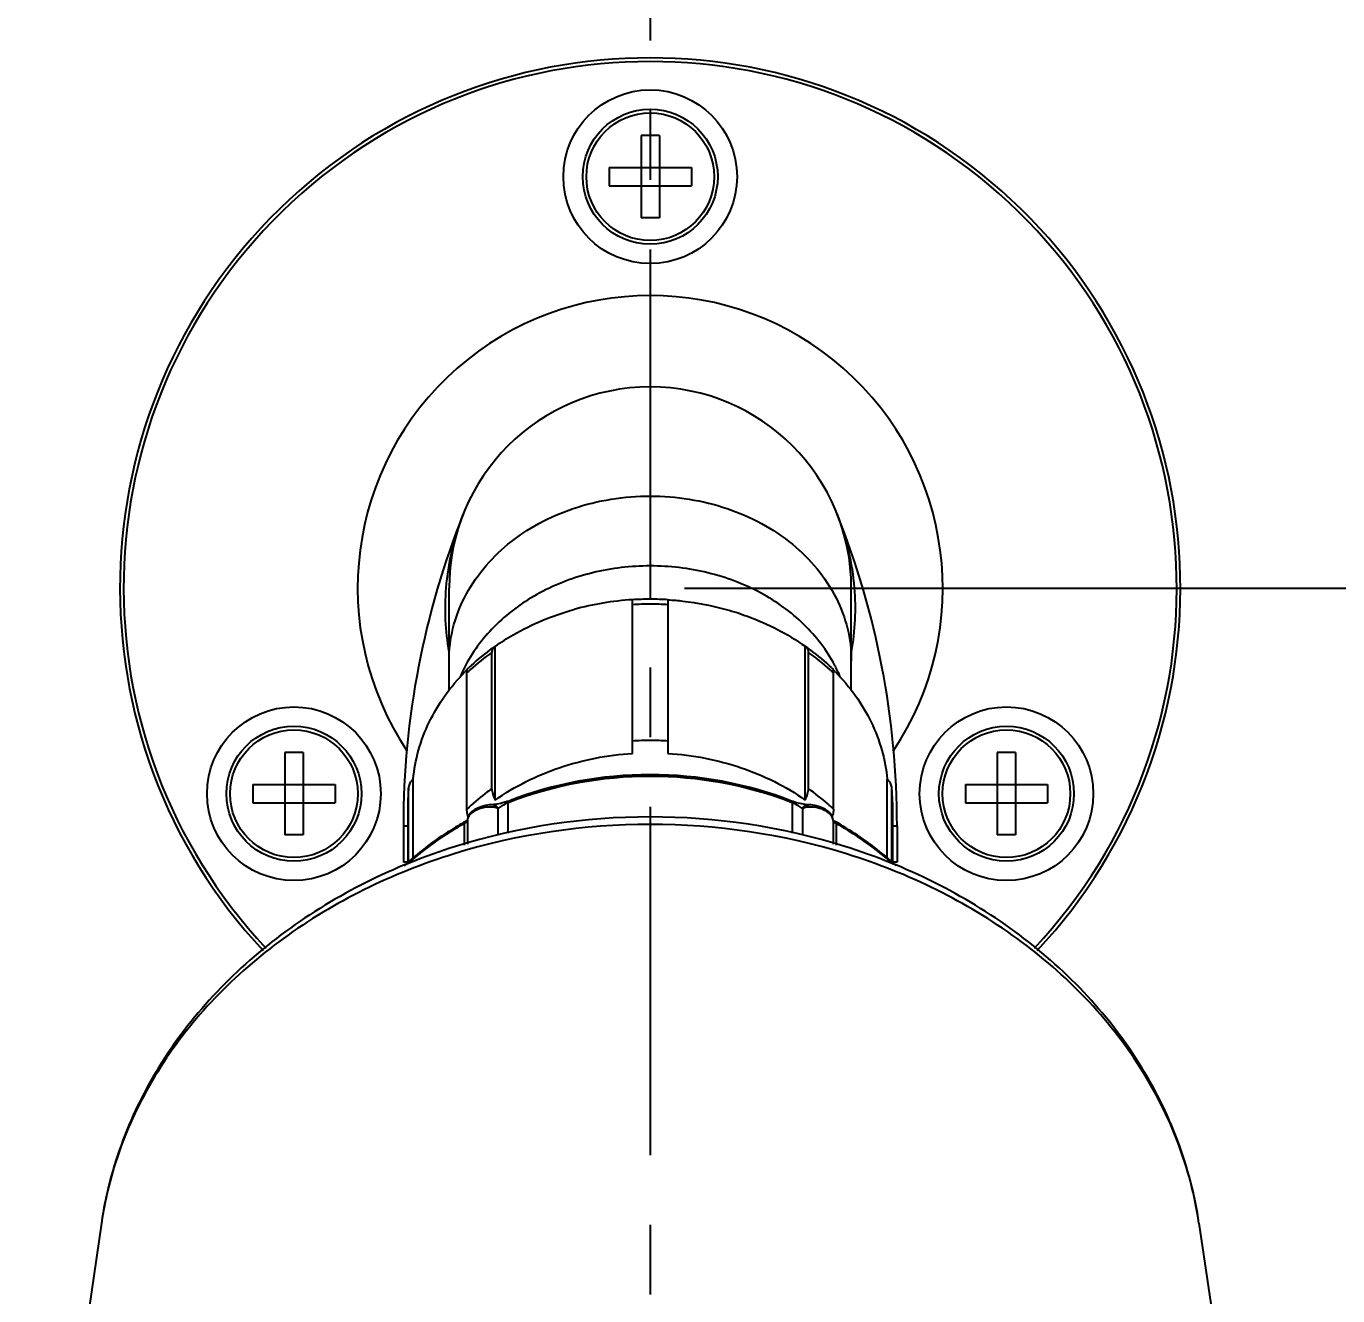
# Model space of a CAD drawing. Header units: millimetres. Extents: x 601 to 1195, y -13 to 407.
# Drawn here: x 806.86 to 830.77, y 290.32 to 313.47 of the extents above; entities that cross this region are included whole.
import ezdxf

# ---------------------------------------------------------------- set-up
doc = ezdxf.new("R2010")
doc.units = ezdxf.units.MM
doc.header["$LTSCALE"] = 0.1
doc.linetypes.add('CENTERX2', pattern=[101.6, 63.5, -12.7, 12.7, -12.7])
for name, color, linetype in [('02___PRT_ALL_AXES', 7, 'Continuous'), ('CENTER', 1, 'CENTERX2'), ('DIM', 3, 'Continuous')]:
    doc.layers.add(name, color=color, linetype=linetype)
doc.styles.get("Standard").update_dxf_attribs({"font": 'arial.ttf'})
doc.dimstyles.new('ISO-25', dxfattribs={"dimtxt": 2.5, "dimasz": 2.5, "dimexe": 1.25, "dimexo": 0.625, "dimtad": 1, "dimlfac": 3, "dimtxsty": 'Standard', "dimcen": 2.5, "dimadec": 0, "dimazin": 0, "dimtfac": 1, "dimtmove": 0, "dimatfit": 3, "dimfxl": 0, "dimarcsym": 0})

# ---------------------------------------------------------------- blocks, each defined once
blk = doc.blocks.new('*D5')
at = {"layer": 'Defpoints', "color": 0}
for p in [(818.234, 303.227), (838.789, 118.015), (854.077, 118.015)]:
    blk.add_point(p, dxfattribs=at)
at = {"layer": 'DIM', "color": 0, "lineweight": -2}
for p, q in [((818.859, 303.227), (855.327, 303.227)), ((854.077, 300.727), (854.077, 120.515)), ((839.414, 118.015), (855.327, 118.015))]:
    blk.add_line(p, q, dxfattribs=at)
at = {"layer": 'DIM', "color": 0}
for points in [[(853.66, 300.727), (854.494, 300.727), (854.077, 303.227)], [(853.66, 120.515), (854.494, 120.515), (854.077, 118.015)]]:
    blk.add_solid(points, dxfattribs=at)
at = {"layer": 'DIM', "color": 0, "insert": (852.176, 210.621), "char_height": 2.5, "attachment_point": 5, "rotation": 90}
blk.add_mtext('1000', dxfattribs=at)

msp = doc.modelspace()

# ---------------------------------------------------------------- linework, layer by layer
at = {"color": 7, "linetype": 'Continuous'}
for p, q in [((818.0677, 311.4771), (818.0677, 309.9771)), ((818.401, 311.4771), (818.0677, 311.4771)), ((818.401, 311.4771), (818.401, 310.7271)), ((817.4844, 310.8938), (817.4844, 310.5605)), ((817.4844, 310.8938), (818.9844, 310.8938)), ((818.9844, 310.8938), (818.9844, 310.5605)), ((818.401, 310.7209), (818.401, 309.9771)), ((817.4844, 310.5605), (818.9844, 310.5605)), ((818.401, 309.9771), (818.0677, 309.9771)), ((814.8127, 304.545), (814.8176, 304.5577)), ((814.8176, 304.5577), (814.8217, 304.568)), ((821.6474, 304.5672), (821.6517, 304.5562)), ((821.6517, 304.5562), (821.6547, 304.5484)), ((814.5677, 301.3578), (814.5677, 303.2271)), ((821.901, 301.3578), (821.901, 303.2271)), ((817.9101, 300.2112), (817.9101, 303.0138)), ((818.5586, 303.0138), (818.5586, 300.2112)), ((815.349, 299.5692), (815.349, 302.0547)), ((815.4081, 302.1648), (815.3904, 302.1553)), ((815.4081, 299.3623), (815.4081, 302.1648)), ((821.0606, 299.3623), (821.0606, 302.1648)), ((821.0784, 302.1553), (821.0606, 302.1648)), ((821.1197, 299.5692), (821.1197, 302.0547)), ((814.8905, 299.1936), (814.8905, 301.6791)), ((821.5783, 299.1936), (821.5783, 301.6791)), ((811.5725, 300.2271), (811.5725, 298.7271)), ((811.9058, 300.2271), (811.5725, 300.2271)), ((811.9058, 300.2271), (811.9058, 299.4771)), ((824.5629, 300.2271), (824.5629, 298.7271)), ((824.8962, 300.2271), (824.5629, 300.2271)), ((824.8962, 300.2271), (824.8962, 299.4771)), ((810.9892, 299.6438), (810.9892, 299.3105)), ((810.9892, 299.6438), (812.4892, 299.6438)), ((812.4892, 299.6438), (812.4892, 299.3105)), ((813.9132, 298.2966), (813.9132, 299.7397)), ((822.5556, 298.2966), (822.5556, 299.7397)), ((823.9796, 299.6438), (823.9796, 299.3105)), ((823.9796, 299.6438), (825.4796, 299.6438)), ((825.4796, 299.6438), (825.4796, 299.3105)), ((811.9058, 299.4709), (811.9058, 298.7271)), ((813.8303, 299.5959), (813.8296, 299.5811)), ((813.8296, 298.227), (813.8296, 299.5811)), ((822.6391, 299.5811), (822.6384, 299.5959)), ((822.6391, 298.227), (822.6391, 299.5811)), ((824.8962, 299.4709), (824.8962, 298.7271)), ((810.9892, 299.3105), (812.4892, 299.3105)), ((813.8177, 299.3156), (813.8177, 298.2171)), ((815.4607, 298.7224), (815.4607, 299.2103)), ((815.6569, 299.3445), (815.6287, 299.334)), ((815.6458, 298.7567), (815.6458, 299.3125)), ((820.8423, 299.3332), (820.8118, 299.3445)), ((820.823, 299.3125), (820.823, 298.7569)), ((821.008, 299.2103), (821.008, 298.7227)), ((822.651, 299.3156), (822.651, 298.2171)), ((823.9796, 299.3105), (825.4796, 299.3105)), ((813.7344, 298.8938), (813.7344, 298.2271)), ((813.7344, 298.8938), (813.8177, 298.8938)), ((814.841, 298.9319), (814.841, 298.5413)), ((814.8683, 298.9731), (814.8536, 298.9646)), ((814.8994, 298.9931), (814.8683, 298.9731)), ((814.9017, 298.9599), (814.8948, 298.9579)), ((814.9018, 298.9948), (814.8994, 298.9931)), ((814.9114, 299.0521), (814.901, 298.9905)), ((814.901, 298.9908), (814.901, 298.9905)), ((821.5677, 298.9905), (821.5677, 298.9908)), ((821.6024, 298.9719), (821.5695, 298.9929)), ((821.6151, 298.9646), (821.6024, 298.9719)), ((821.6278, 298.5412), (821.6278, 298.9319)), ((822.651, 298.8938), (822.7344, 298.8938)), ((822.7344, 298.8938), (822.7344, 298.2271)), ((811.9058, 298.7271), (811.5725, 298.7271)), ((824.8962, 298.7271), (824.5629, 298.7271)), ((813.8298, 298.2271), (813.7344, 298.2271)), ((822.7343, 298.2271), (822.639, 298.2271))]:
    msp.add_line(p, q, dxfattribs=at)
for points in [[(815.3509, 299.2767), (815.3012, 299.2747), (815.2354, 299.2645), (815.1685, 299.2471), (815.1016, 299.2225), (815.0385, 299.191), (814.9845, 299.1535), (814.9411, 299.1081), (814.9114, 299.0521)], [(815.6287, 299.334), (815.5686, 299.3144), (815.5037, 299.2972), (815.4384, 299.2844), (815.3816, 299.2777), (815.3509, 299.2767)], [(821.1178, 299.2767), (821.0885, 299.2776), (821.0321, 299.2841), (820.9671, 299.2968), (820.9023, 299.3138), (820.8423, 299.3332)], [(821.5677, 298.9905), (821.5574, 299.052), (821.5278, 299.1078), (821.4849, 299.153), (821.4313, 299.1904), (821.3687, 299.2218), (821.3019, 299.2466), (821.2349, 299.2642), (821.169, 299.2746), (821.1179, 299.2767)]]:
    msp.add_lwpolyline(points, dxfattribs=at)
for centre, radius, start, end in [((818.2344, 303.2271), 9.6667, 316.87698, 223.12229), ((818.2344, 303.2271), 9.6, 316.85668, 223.14248), ((818.2344, 303.2271), 5.3333, 326.14328, 213.85672), ((818.2344, 303.2271), 3.6667, 0, 180), ((829.0844, 298.8938), 15.35, 158.22895, 180), ((819.1752, 302.8457), 4.6818, 159.07792, 175.2603), ((819.2421, 302.8247), 4.7518, 158.77502, 159.13003), ((819.2464, 302.8231), 4.7564, 158.23015, 158.47744), ((807.3844, 298.8938), 15.35, 0, 21.77105), ((817.2241, 302.8237), 4.7546, 21.51214, 21.77039), ((817.2276, 302.8251), 4.7508, 20.9541, 21.26953), ((817.273, 302.841), 4.7027, 4.78448, 20.97059), ((819.0338, 302.8541), 4.5401, 175.2194, 190.08271), ((817.4342, 302.8542), 4.541, 350.01849, 4.78849), ((818.2205, 297.8654), 5.1578, 93.44962, 105.44784), ((818.2345, 297.7461), 5.2778, 90.0011, 93.52587), ((818.2343, 297.7461), 5.2778, 86.47411, 89.9989), ((818.2343, 297.5453), 5.3882, 89.99963, 93.44939), ((818.2344, 297.5453), 5.3882, 86.55061, 90.00037), ((817.7503, 298.7958), 4.1054, 126.43405, 133.53411), ((817.7541, 298.6494), 4.169, 125.23269, 132.20534), ((817.859, 298.6555), 4.2828, 125.1976, 126.48882), ((818.6097, 298.6554), 4.2829, 53.51118, 54.80241), ((818.7466, 298.6892), 4.118, 47.75143, 54.81054), ((818.6898, 298.7616), 4.1499, 46.50401, 53.5278), ((817.5725, 299.0333), 3.8046, 134.6647, 135.42312), ((817.6213, 298.8024), 3.9664, 132.26897, 133.50949), ((818.8475, 298.8024), 3.9664, 46.49051, 47.73103), ((818.8962, 299.0333), 3.8046, 44.57688, 45.33525), ((818.2343, 295.0598), 5.3882, 89.99963, 93.44939), ((818.2344, 295.0598), 5.3882, 86.55061, 90.00037), ((816.9503, 299.3153), 3.1326, 175.1317, 179.99594), ((816.7867, 299.3154), 2.969, 174.86483, 179.997), ((819.682, 299.3154), 2.969, 0.003, 5.13517), ((819.5185, 299.3153), 3.1326, 0.00407, 4.86833), ((818.0715, 293.1203), 6.6504, 111.21653, 111.39242), ((818.3972, 293.1203), 6.6504, 68.60758, 68.78311), ((817.8761, 293.5842), 6.1713, 119.32531, 119.59047), ((815.016, 298.9905), 0.115, 170.76723, 179.80951), ((821.4531, 298.9905), 0.1146, 0.14188, 8.77577), ((818.5926, 293.5842), 6.1713, 60.40954, 60.67469)]:
    msp.add_arc(centre, radius, start, end, dxfattribs=at)
for points, knots in [([(814.5677, 301.9009), (814.5677, 302.0976), (814.6161, 302.4963), (814.9037, 303.267), (815.616, 304.1137), (816.8272, 304.7565), (817.7605, 304.9045), (818.2344, 304.9045)], [0, 0, 0, 0, 0.1129267, 0.2278921, 0.4685004, 0.7279754, 1, 1, 1, 1]), ([(818.2344, 304.9045), (818.7083, 304.9045), (819.6416, 304.7565), (820.8528, 304.1137), (821.565, 303.267), (821.8526, 302.4963), (821.901, 302.0976), (821.901, 301.9009)], [0, 0, 0, 0, 0.2720246, 0.5314996, 0.7721079, 0.8870733, 1, 1, 1, 1]), ([(818.5586, 303.0138), (818.6489, 303.0082), (819.0073, 302.9769), (819.3626, 302.9087), (819.6221, 302.8368)], [0, 0, 0, 0, 0.2514896, 1, 1, 1, 1]), ([(815.4081, 302.1648), (815.5142, 302.2397), (815.962, 302.5254), (816.4603, 302.7298), (816.8467, 302.8368)], [0, 0, 0, 0, 0.2446935, 1, 1, 1, 1]), ([(819.6221, 302.8368), (819.7529, 302.8006), (820.2583, 302.6385), (820.7378, 302.3924), (821.0606, 302.1648)], [0, 0, 0, 0, 0.255738, 1, 1, 1, 1]), ([(815.3904, 302.1553), (815.3766, 302.1456), (815.3533, 302.1134), (815.349, 302.0752), (815.349, 302.0547)], [0, 0, 0, 0, 0.4502202, 1, 1, 1, 1]), ([(821.1197, 302.0547), (821.1197, 302.0752), (821.1154, 302.1134), (821.0921, 302.1456), (821.0784, 302.1553)], [0, 0, 0, 0, 0.5497796, 1, 1, 1, 1]), ([(814.9003, 301.7381), (814.9016, 301.7414), (814.9071, 301.7538), (814.9153, 301.7651), (814.9226, 301.772)], [0, 0, 0, 0, 0.2624481, 1, 1, 1, 1]), ([(821.5462, 301.772), (821.5534, 301.7651), (821.5616, 301.7538), (821.5671, 301.7414), (821.5684, 301.7381)], [0, 0, 0, 0, 0.7375499, 1, 1, 1, 1]), ([(813.9132, 299.7397), (813.9296, 299.9185), (813.9962, 300.2766), (814.1928, 300.7918), (814.4817, 301.276), (814.7276, 301.5667), (814.8625, 301.7036)], [0, 0, 0, 0, 0.2423577, 0.4885369, 0.7406036, 1, 1, 1, 1]), ([(814.8905, 301.6791), (814.8905, 301.6846), (814.8912, 301.7045), (814.895, 301.7246), (814.9003, 301.7381)], [0, 0, 0, 0, 0.273349, 1, 1, 1, 1]), ([(821.5684, 301.7381), (821.5701, 301.7338), (821.5763, 301.7148), (821.5783, 301.6945), (821.5783, 301.6791)], [0, 0, 0, 0, 0.2288406, 1, 1, 1, 1]), ([(821.6063, 301.7036), (821.7411, 301.5667), (821.9871, 301.276), (822.2759, 300.7918), (822.4726, 300.2766), (822.5392, 299.9185), (822.5556, 299.7397)], [0, 0, 0, 0, 0.2593964, 0.5114631, 0.7576423, 1, 1, 1, 1]), ([(815.4081, 299.3623), (815.7645, 299.6135), (816.5735, 300.0145), (817.4579, 300.1834), (817.9101, 300.2112)], [0, 0, 0, 0, 0.4903912, 1, 1, 1, 1]), ([(818.5586, 300.2112), (819.0108, 300.1834), (819.8952, 300.0145), (820.7043, 299.6135), (821.0606, 299.3623)], [0, 0, 0, 0, 0.5096088, 1, 1, 1, 1]), ([(813.9132, 299.7397), (813.8904, 299.7201), (813.8519, 299.6774), (813.8327, 299.6222), (813.8303, 299.5959)], [0, 0, 0, 0, 0.5327888, 1, 1, 1, 1]), ([(820.8119, 299.3445), (819.9982, 299.6633), (818.2344, 299.9839), (816.4706, 299.6633), (815.6569, 299.3445)], [0, 0, 0, 0, 0.5, 1, 1, 1, 1]), ([(820.804, 299.3199), (819.9921, 299.6351), (818.2344, 299.9518), (816.4767, 299.6351), (815.6648, 299.3199)], [0, 0, 0, 0, 0.4999999, 1, 1, 1, 1]), ([(822.6385, 299.5959), (822.6361, 299.6222), (822.6168, 299.6774), (822.5783, 299.7201), (822.5556, 299.7397)], [0, 0, 0, 0, 0.467211, 1, 1, 1, 1]), ([(815.349, 299.5692), (815.3082, 299.5404), (815.1488, 299.4235), (814.9976, 299.2953), (814.8905, 299.1936)], [0, 0, 0, 0, 0.2527809, 1, 1, 1, 1]), ([(815.349, 299.5692), (815.349, 299.5371), (815.3629, 299.4652), (815.3905, 299.3982), (815.4081, 299.3623)], [0, 0, 0, 0, 0.4451704, 1, 1, 1, 1]), ([(821.0606, 299.3623), (821.0783, 299.3982), (821.1058, 299.4652), (821.1197, 299.5371), (821.1197, 299.5692)], [0, 0, 0, 0, 0.5548298, 1, 1, 1, 1]), ([(821.5783, 299.1936), (821.5428, 299.2273), (821.3969, 299.3607), (821.2412, 299.4833), (821.1197, 299.5692)], [0, 0, 0, 0, 0.2473633, 1, 1, 1, 1]), ([(814.9171, 299.0628), (814.9128, 299.0746), (814.8991, 299.117), (814.8905, 299.1616), (814.8905, 299.1936)], [0, 0, 0, 0, 0.2811086, 1, 1, 1, 1]), ([(815.4607, 299.2103), (815.4117, 299.2293), (815.2941, 299.2434), (815.1485, 299.217), (815.037, 299.1675), (814.9549, 299.1111), (814.9092, 299.0502), (814.9025, 299.0089)], [0, 0, 0, 0, 0.2441368, 0.5347515, 0.6778806, 0.8061289, 1, 1, 1, 1]), ([(815.4607, 299.2103), (815.4485, 299.2296), (815.4167, 299.2627), (815.3723, 299.2763), (815.3509, 299.2767)], [0, 0, 0, 0, 0.5159342, 1, 1, 1, 1]), ([(815.6458, 299.3125), (815.6052, 299.2966), (815.5422, 299.2641), (815.4826, 299.2261), (815.4607, 299.2103)], [0, 0, 0, 0, 0.6172243, 1, 1, 1, 1]), ([(815.6458, 299.3125), (815.6458, 299.3166), (815.6462, 299.3275), (815.6499, 299.3418), (815.6569, 299.3445)], [0, 0, 0, 0, 0.3528481, 1, 1, 1, 1]), ([(820.823, 299.3125), (820.823, 299.3166), (820.8225, 299.3275), (820.8188, 299.3418), (820.8119, 299.3445)], [0, 0, 0, 0, 0.3528476, 1, 1, 1, 1]), ([(821.008, 299.2103), (820.9861, 299.2262), (820.9266, 299.2641), (820.8635, 299.2966), (820.823, 299.3125)], [0, 0, 0, 0, 0.3829464, 1, 1, 1, 1]), ([(821.008, 299.2103), (821.0202, 299.2296), (821.052, 299.2627), (821.0965, 299.2763), (821.1178, 299.2767)], [0, 0, 0, 0, 0.5159344, 1, 1, 1, 1]), ([(821.5664, 299.008), (821.56, 299.0492), (821.5146, 299.1104), (821.4326, 299.167), (821.321, 299.2168), (821.1751, 299.2434), (821.0572, 299.2293), (821.008, 299.2103)], [0, 0, 0, 0, 0.1933803, 0.3214583, 0.4645983, 0.7555913, 1, 1, 1, 1]), ([(821.5783, 299.1936), (821.5783, 299.1838), (821.5754, 299.1392), (821.5634, 299.0956), (821.5517, 299.0628)], [0, 0, 0, 0, 0.219096, 1, 1, 1, 1]), ([(818.2344, 299.0541), (817.0387, 299.0541), (815.2397, 298.7869), (813.047, 297.9075), (811.5708, 297.0139), (810.305, 295.9071), (809.2925, 294.618), (808.5719, 293.1864), (808.3049, 292.1613), (808.2296, 291.6463)], [0, 0, 0, 0, 0.2654412, 0.395671, 0.5228506, 0.6465928, 0.766961, 0.8844646, 1, 1, 1, 1]), ([(818.2344, 298.9181), (817.0287, 298.9181), (815.2175, 298.6518), (813.0111, 297.7752), (811.5337, 296.8892), (810.2735, 295.7978), (809.2716, 294.5346), (808.5635, 293.1405), (808.3025, 292.1448), (808.2296, 291.6463)], [0, 0, 0, 0, 0.269546, 0.4012405, 0.5291833, 0.6527885, 0.7720011, 0.8873642, 1, 1, 1, 1]), ([(814.8288, 298.9506), (814.7303, 298.8946), (814.3489, 298.664), (813.9932, 298.3905), (813.7495, 298.1646)], [0, 0, 0, 0, 0.2541707, 1, 1, 1, 1]), ([(814.841, 298.9319), (814.747, 298.8791), (814.3827, 298.6618), (814.0413, 298.4057), (813.8057, 298.1946)], [0, 0, 0, 0, 0.2541496, 1, 1, 1, 1]), ([(814.841, 298.9319), (814.841, 298.9357), (814.8415, 298.9474), (814.8466, 298.9606), (814.8536, 298.9646)], [0, 0, 0, 0, 0.3219519, 1, 1, 1, 1]), ([(814.8948, 298.9579), (814.8918, 298.9568), (814.8732, 298.9496), (814.8556, 298.9401), (814.841, 298.9319)], [0, 0, 0, 0, 0.1588177, 1, 1, 1, 1]), ([(828.2392, 291.6463), (828.1638, 292.1613), (827.8968, 293.1864), (827.1763, 294.618), (826.1637, 295.9071), (824.8979, 297.0139), (823.4217, 297.9075), (821.2291, 298.7869), (819.4301, 299.0541), (818.2344, 299.0541)], [0, 0, 0, 0, 0.1155352, 0.2330389, 0.3534074, 0.4771498, 0.6043296, 0.7345594, 1, 1, 1, 1]), ([(828.2392, 291.6463), (828.1662, 292.1448), (827.9052, 293.1405), (827.1971, 294.5346), (826.1953, 295.7978), (824.935, 296.8892), (823.4576, 297.7752), (821.2513, 298.6518), (819.44, 298.9181), (818.2344, 298.9181)], [0, 0, 0, 0, 0.1126358, 0.2279989, 0.3472115, 0.4708167, 0.5987595, 0.730454, 1, 1, 1, 1]), ([(821.5841, 298.9539), (821.5824, 298.9546), (821.577, 298.9568), (821.5714, 298.9588), (821.5675, 298.9598)], [0, 0, 0, 0, 0.3135976, 1, 1, 1, 1]), ([(821.6278, 298.9319), (821.6233, 298.9344), (821.609, 298.9422), (821.5945, 298.9495), (821.5841, 298.9539)], [0, 0, 0, 0, 0.3120578, 1, 1, 1, 1]), ([(821.6278, 298.9319), (821.6278, 298.9357), (821.6272, 298.9474), (821.6222, 298.9606), (821.6151, 298.9646)], [0, 0, 0, 0, 0.3219333, 1, 1, 1, 1]), ([(822.6637, 298.1939), (822.586, 298.2636), (822.2618, 298.5379), (821.9068, 298.7752), (821.6278, 298.9319)], [0, 0, 0, 0, 0.246071, 1, 1, 1, 1]), ([(822.7199, 298.164), (822.6394, 298.2386), (822.3033, 298.5318), (821.9323, 298.7846), (821.64, 298.9506)], [0, 0, 0, 0, 0.246115, 1, 1, 1, 1])]:
    msp.add_open_spline(points, degree=3, knots=knots, dxfattribs=at)
at = {"layer": '02___PRT_ALL_AXES', "color": 7, "linetype": 'Continuous'}
for p, q in [((814.901, 298.9908), (814.901, 298.5603)), ((821.5677, 298.9908), (821.5677, 298.5603)), ((808.2296, 291.6463), (806.8587, 282.278)), ((828.2392, 291.6463), (829.61, 282.278))]:
    msp.add_line(p, q, dxfattribs=at)
for centre, radius in [((818.2344, 310.7271), 1.5833), ((818.2344, 310.7271), 1.2306), ((818.2344, 310.7271), 1.1639), ((811.7392, 299.4771), 1.5833), ((824.7296, 299.4771), 1.5833), ((811.7392, 299.4771), 1.2306), ((811.7392, 299.4771), 1.1639), ((824.7296, 299.4771), 1.2306), ((824.7296, 299.4771), 1.1639)]:
    msp.add_circle(centre, radius, dxfattribs=at)
for centre, radius, start, end in [((817.2587, 300.5569), 2.7027, 152.60493, 157.01092), ((817.3006, 300.5357), 2.7497, 152.04594, 152.61539), ((819.1681, 300.5357), 2.7497, 27.38461, 27.95406), ((819.21, 300.5569), 2.7027, 22.98908, 27.39507)]:
    msp.add_arc(centre, radius, start, end, dxfattribs=at)
for points, knots in [([(818.2344, 303.6307), (817.8822, 303.6307), (817.1841, 303.5485), (816.2177, 303.1855), (815.4117, 302.6104), (815.0164, 302.0973), (814.8718, 301.8247)], [0, 0, 0, 0, 0.2647126, 0.5224379, 0.7680715, 1, 1, 1, 1]), ([(821.597, 301.8247), (821.4523, 302.0973), (821.057, 302.6104), (820.251, 303.1855), (819.2846, 303.5485), (818.5866, 303.6307), (818.2344, 303.6307)], [0, 0, 0, 0, 0.2319285, 0.4775621, 0.7352874, 1, 1, 1, 1])]:
    msp.add_open_spline(points, degree=3, knots=knots, dxfattribs=at)
at = {"layer": 'CENTER'}
msp.add_line((818.2344, 319.5591), (818.2344, 111.4748), dxfattribs=at)

# ---------------------------------------------------------------- dimensions: what is measured, and where the dimension line sits
at = {"layer": 'DIM'}
dim = msp.add_linear_dim(base=(854.077, 118.0148), p1=(818.2344, 303.2271), p2=(838.7888, 118.0148), angle=90, text='1000', dimstyle='ISO-25', dxfattribs=at)
dim.commit()
dim.dimension.update_dxf_attribs({"geometry": '*D5', "text_midpoint": (852.1756, 210.621)})

doc.saveas('drawing.dxf')
